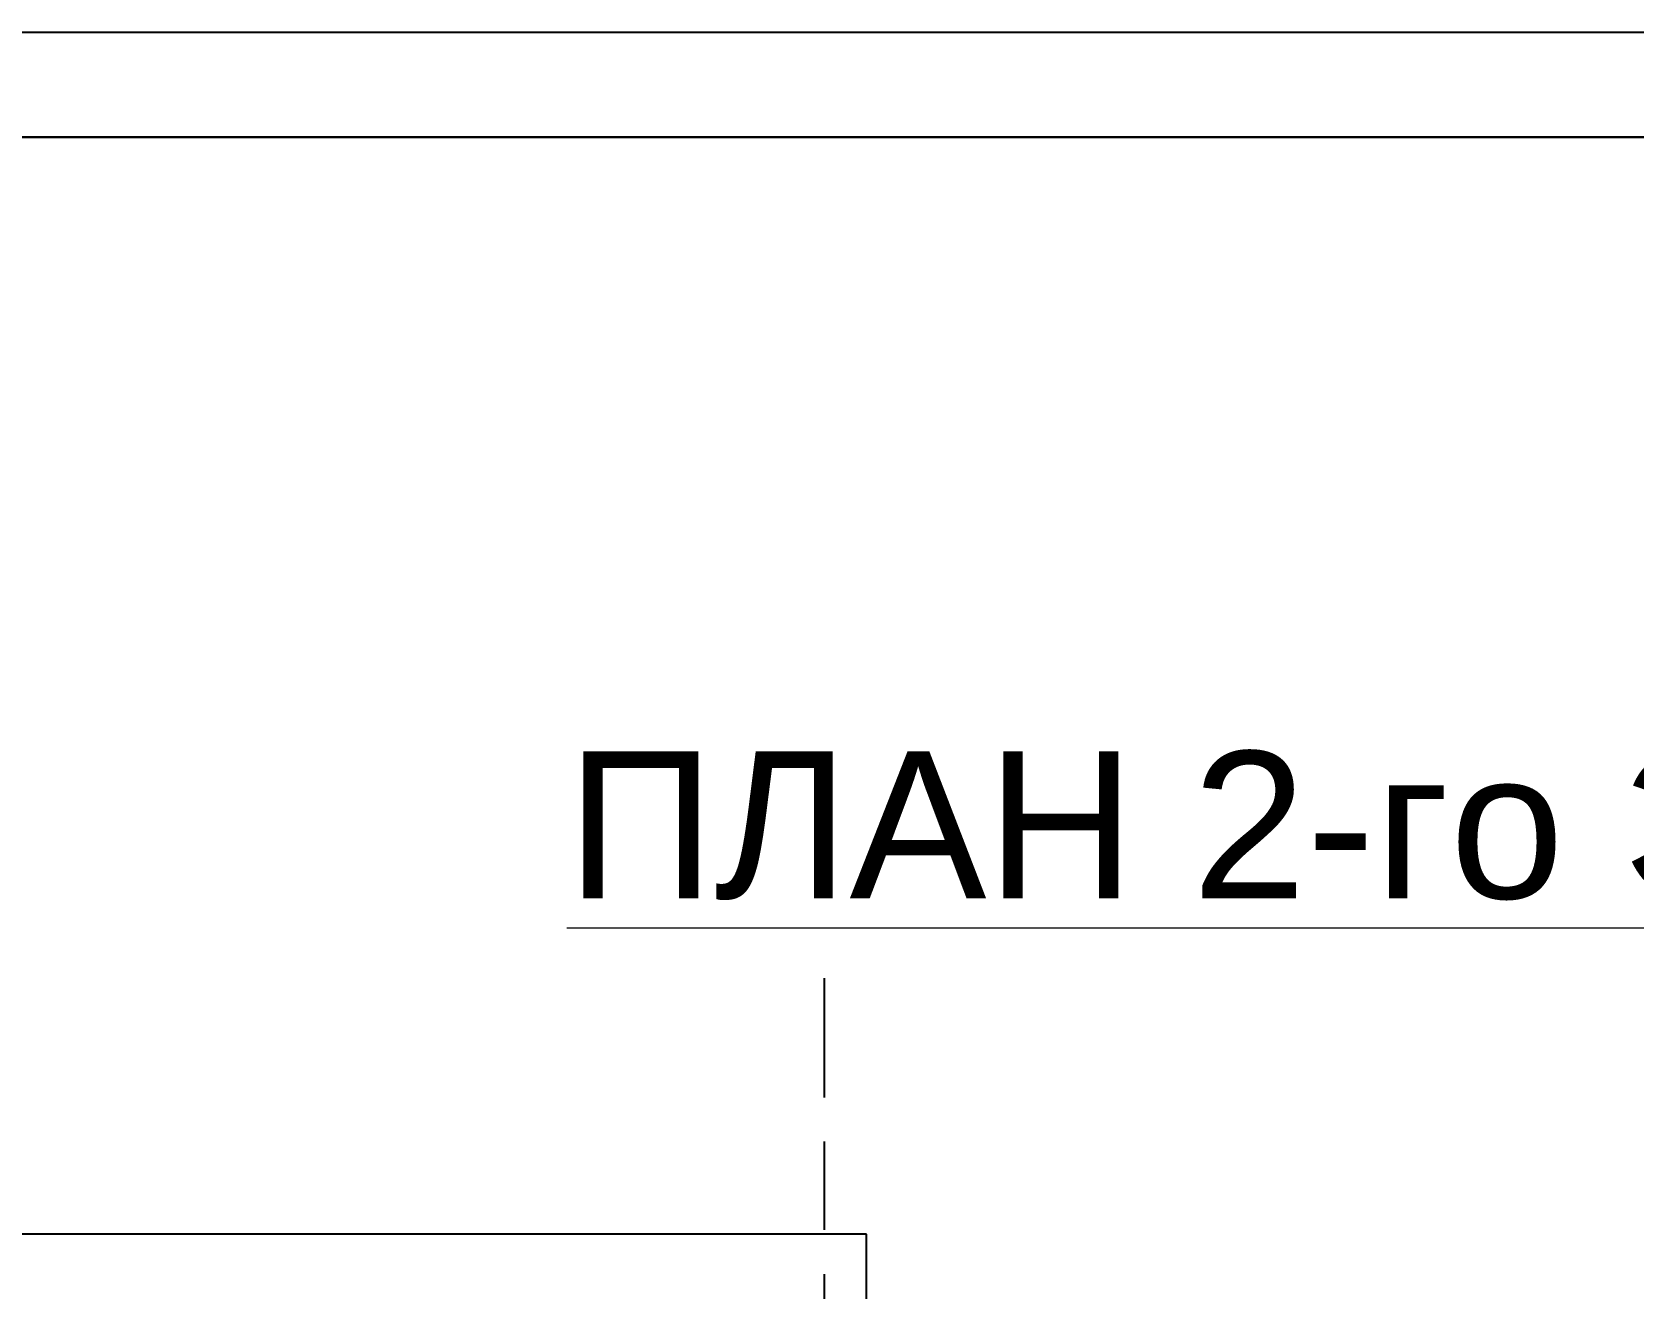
# Model space of a CAD drawing. Header units: inches. Extents: x 2870606 to 3671143, y -733551 to -473558.
# Drawn here: x 3248072 to 3255692, y -497883 to -491903 of the extents above; entities that cross this region are included whole.
import ezdxf

# ---------------------------------------------------------------- set-up
doc = ezdxf.new("R2010")
doc.units = ezdxf.units.IN
doc.header["$MEASUREMENT"] = 0
doc.linetypes.add('ACAD_ISO08W100', pattern=[36, 24, -3, 6, -3])
doc.layers.add('01', color=7, linetype='Continuous')
doc.styles.add('ira', font='arial.ttf', dxfattribs={"height": 3})

msp = doc.modelspace()

# ---------------------------------------------------------------- linework, layer by layer
at = {"color": 252, "linetype": 'ACAD_ISO08W100', "ltscale": 70}
msp.add_line((3251842.2, -524692.02), (3251842.2, -496403.85), dxfattribs=at)
for p, q in [((3252042.2, -497623.13), (3237042.2, -497623.13)), ((3252042.2, -498223.13), (3252042.2, -497623.13))]:
    msp.add_line(p, q)
msp.add_lwpolyline([(3219143.15, -545903.23), (3219143.15, -491903.23), (3294143.15, -491903.23), (3294143.15, -545903.23)], close=True)
at = {"lineweight": 30}
msp.add_lwpolyline([(3221143.15, -545403.23), (3221143.15, -492403.23), (3293643.15, -492403.23), (3293643.15, -545403.23)], close=True, dxfattribs=at)

# ---------------------------------------------------------------- texts
at = {"layer": '01', "lineweight": 20, "style": 'ira'}
msp.add_text('%%UПЛАН 2-го ЭТАЖА на отм. 4.050 ', height=700, dxfattribs=at).set_placement((3250615.87, -496025.22))

doc.saveas('drawing.dxf')
